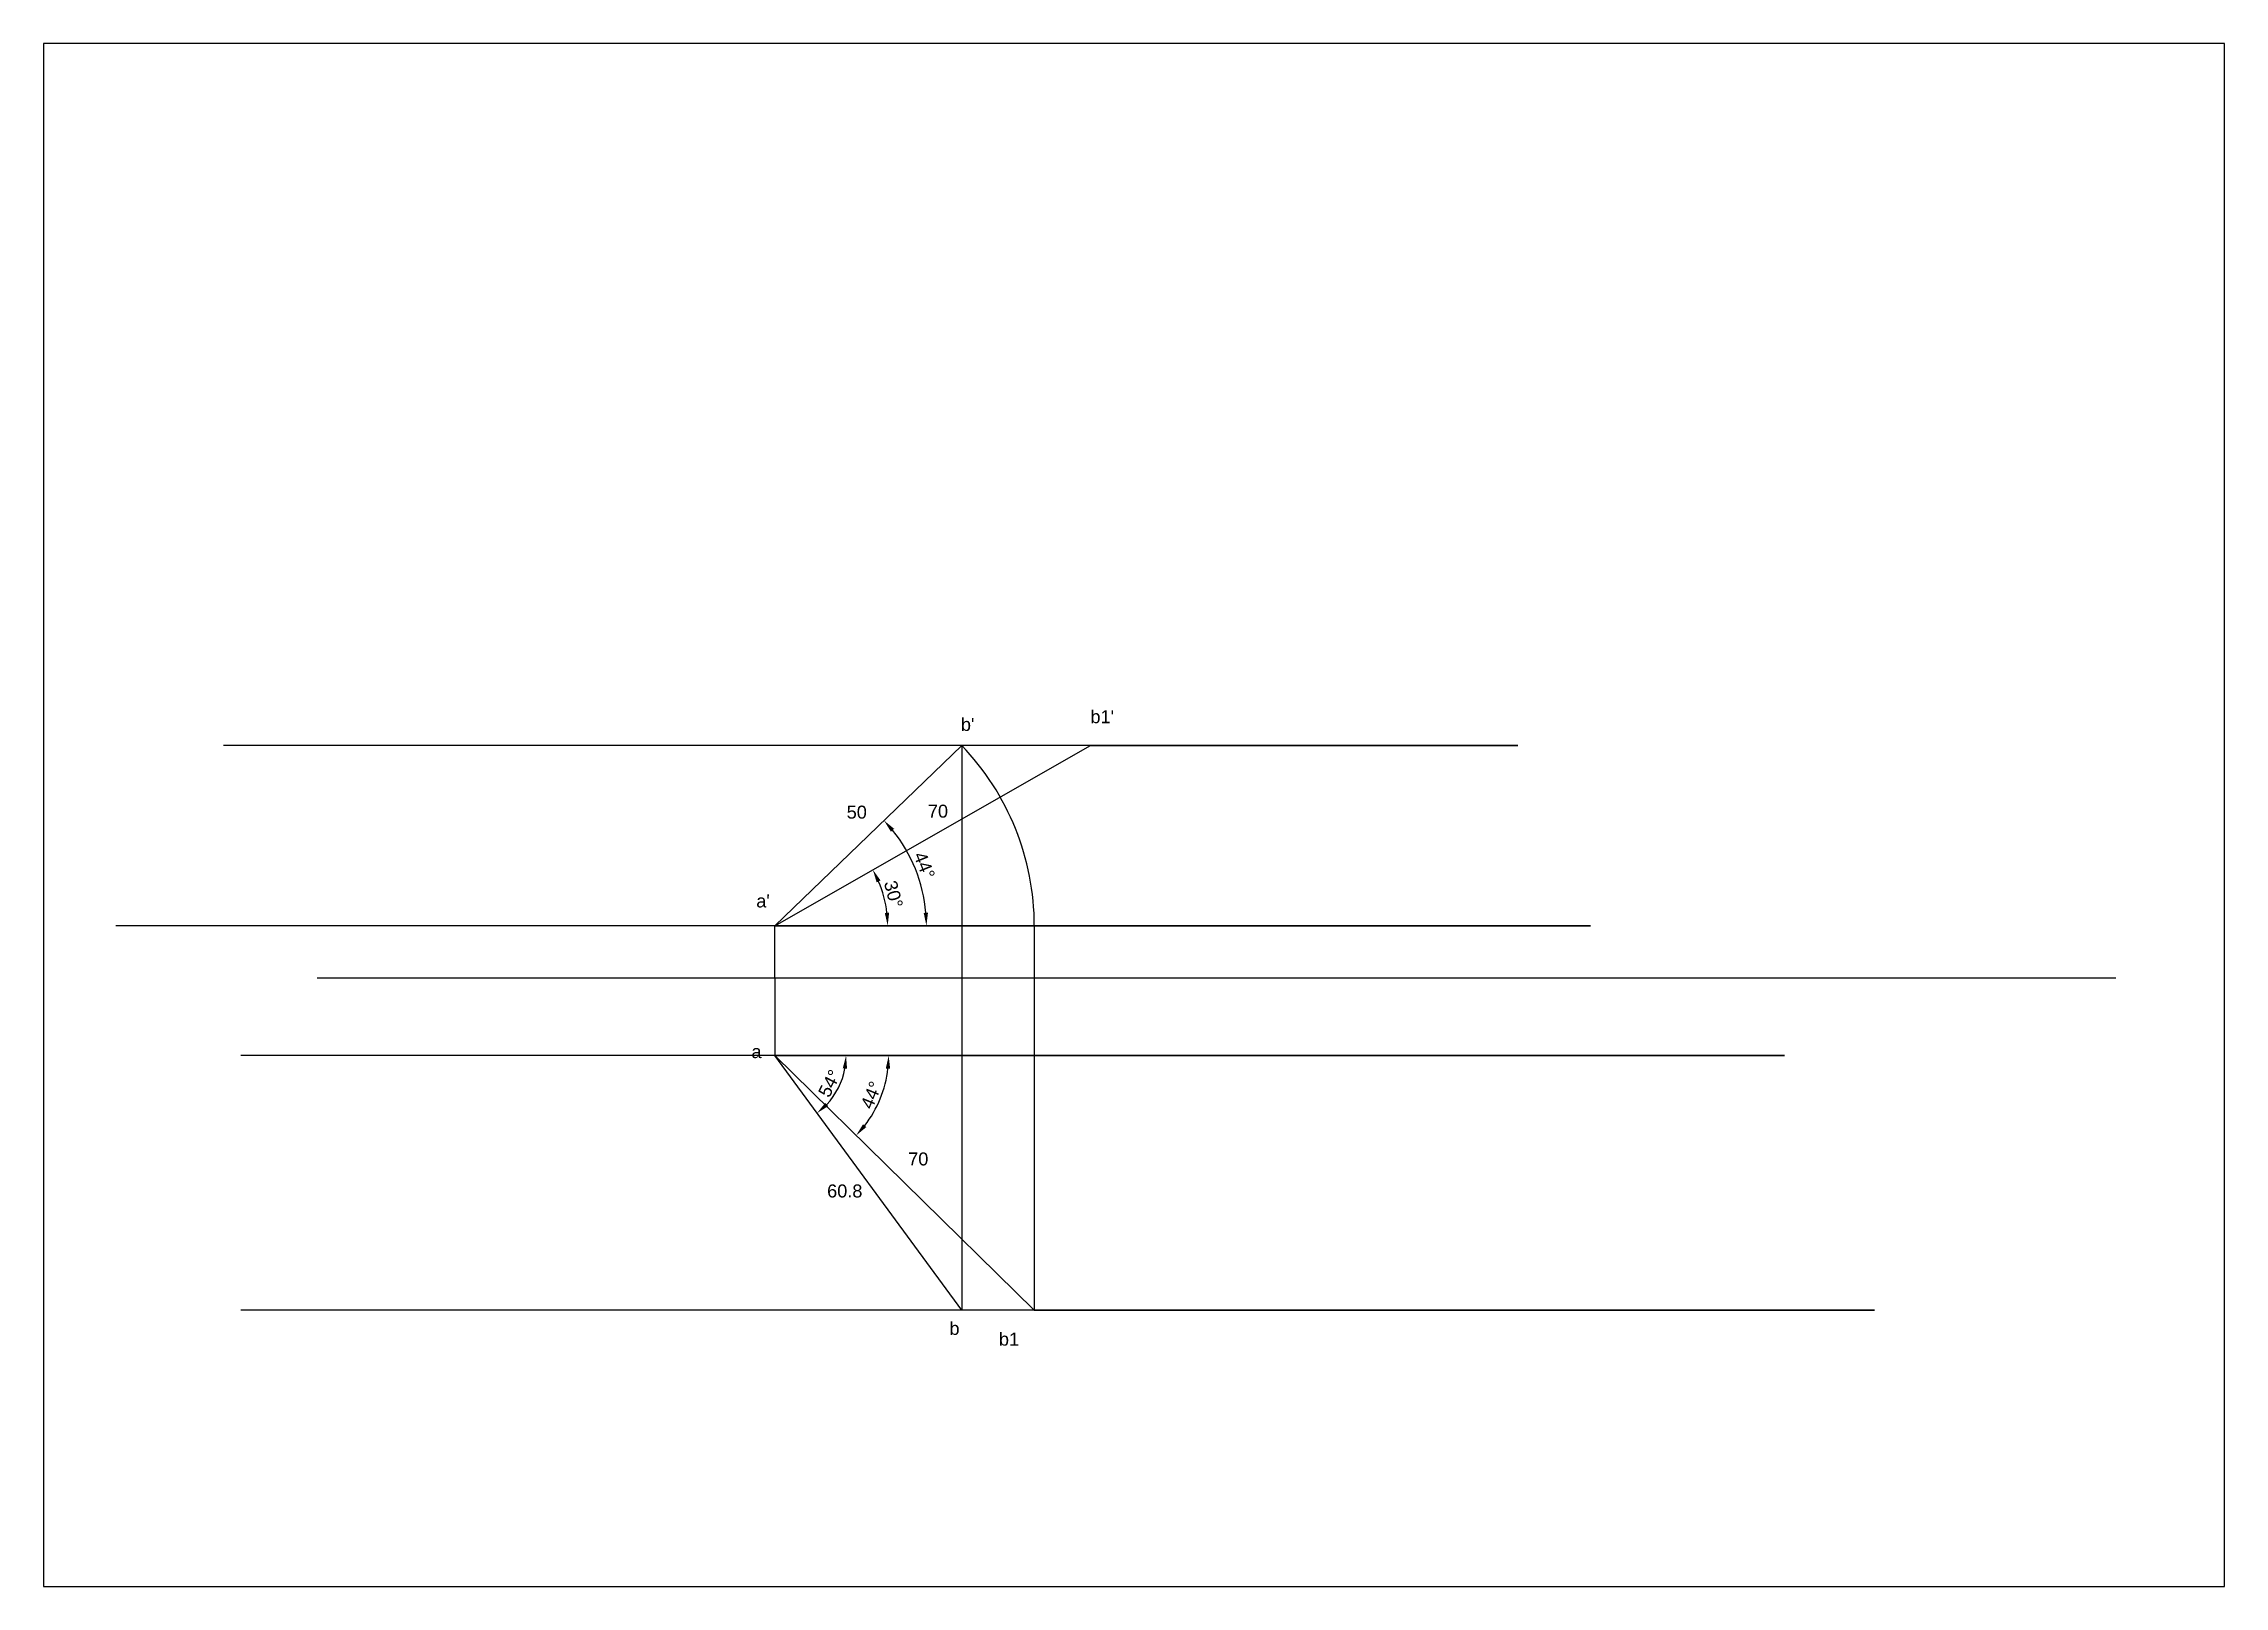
# Model space of a CAD drawing. Header units: millimetres. Extents: x 1946 to 2366, y 1732 to 2029.
import ezdxf

# ---------------------------------------------------------------- set-up
doc = ezdxf.new("R2010")
doc.units = ezdxf.units.MM
doc.styles.get("Standard").update_dxf_attribs({"font": 'arial.ttf'})
doc.dimstyles.new('ISO-25', dxfattribs={"dimtxt": 2.5, "dimasz": 2.5, "dimexe": 1.25, "dimexo": 0.625, "dimtad": 1, "dimtxsty": 'Standard', "dimcen": 2.5, "dimadec": 0, "dimazin": 0, "dimtfac": 1, "dimtmove": 0, "dimatfit": 3, "dimfxl": 1, "dimarcsym": 0})

# ---------------------------------------------------------------- blocks, each defined once
blk = doc.blocks.new('*D3')
at = {"color": 0, "lineweight": -2, "transparency": 16777216}
blk.add_arc((2086.89, 1859.6), 21.76, 6.5873, 23.1168, dxfattribs=at)
at = {"color": 0, "transparency": 16777216}
for points in [[(2106.52, 1867.95), (2107.27, 1868.32), (2105.79, 1870.38)], [(2108.92, 1862.12), (2108.09, 1862.07), (2108.65, 1859.6)]]:
    blk.add_solid(points, dxfattribs=at)
at = {"layer": 'Defpoints', "color": 0, "transparency": 16777216}
for p in [(2147.69, 1894.28), (2108.32, 1863.34), (2086.89, 1859.6), (2086.89, 1859.6), (2244.02, 1859.6)]:
    blk.add_point(p, dxfattribs=at)
at = {"color": 0, "transparency": 16777216, "insert": (2109.76, 1865.66), "char_height": 2.5, "attachment_point": 5, "rotation": 284.8521}
blk.add_mtext('30°', dxfattribs=at)
blk = doc.blocks.new('*D4')
at = {"color": 0, "lineweight": -2, "transparency": 16777216}
blk.add_arc((2086.89, 1834.6), 21.95, 322.1126, 353.4721, dxfattribs=at)
at = {"color": 0, "transparency": 16777216}
for points in [[(2108.28, 1832.12), (2109.12, 1832.08), (2108.84, 1834.6)], [(2104.53, 1820.84), (2103.9, 1821.39), (2102.57, 1819.23)]]:
    blk.add_solid(points, dxfattribs=at)
at = {"layer": 'Defpoints', "color": 0, "transparency": 16777216}
for p in [(2086.89, 1834.6), (2086.89, 1834.6), (2281.34, 1834.6), (2105.98, 1823.75), (2136.89, 1785.61)]:
    blk.add_point(p, dxfattribs=at)
at = {"color": 0, "transparency": 16777216, "insert": (2105.48, 1827.01), "char_height": 2.5, "attachment_point": 5, "rotation": 67.7923}
blk.add_mtext('44°', dxfattribs=at)
blk = doc.blocks.new('*D5')
at = {"color": 0, "lineweight": -2, "transparency": 16777216}
blk.add_arc((2086.89, 1834.6), 13.75, 316.7543, 349.5648, dxfattribs=at)
at = {"color": 0, "transparency": 16777216}
for points in [[(2099.99, 1832.14), (2100.82, 1832.07), (2100.63, 1834.6)], [(2097.18, 1824.87), (2096.62, 1825.49), (2095.03, 1823.52)]]:
    blk.add_solid(points, dxfattribs=at)
at = {"layer": 'Defpoints', "color": 0, "transparency": 16777216}
for p in [(2086.89, 1834.6), (2086.89, 1834.6), (2281.34, 1834.6), (2098.04, 1826.56), (2122.9, 1785.61)]:
    blk.add_point(p, dxfattribs=at)
at = {"color": 0, "transparency": 16777216, "insert": (2097.46, 1829.25), "char_height": 2.5, "attachment_point": 5, "rotation": 63.1596}
blk.add_mtext('54°', dxfattribs=at)
blk = doc.blocks.new('*D6')
at = {"color": 0, "lineweight": -2, "transparency": 16777216}
blk.add_arc((2086.89, 1859.6), 29.21, 4.9051, 39.021, dxfattribs=at)
at = {"color": 0, "transparency": 16777216}
for points in [[(2109.27, 1877.71), (2109.9, 1878.26), (2107.93, 1879.86)], [(2116.41, 1862.11), (2115.58, 1862.08), (2116.1, 1859.6)]]:
    blk.add_solid(points, dxfattribs=at)
at = {"layer": 'Defpoints', "color": 0, "transparency": 16777216}
for p in [(2122.9, 1894.28), (2115.15, 1866.98), (2086.89, 1859.6), (2086.89, 1859.6), (2244.02, 1859.6)]:
    blk.add_point(p, dxfattribs=at)
at = {"color": 0, "transparency": 16777216, "insert": (2115.72, 1871.22), "char_height": 2.5, "attachment_point": 5, "rotation": 291.963}
blk.add_mtext('44°', dxfattribs=at)

msp = doc.modelspace()

# ---------------------------------------------------------------- linework, layer by layer
for p, q in [((2086.888, 1859.597), (2147.69, 1894.283)), ((2086.888, 1859.597), (2122.9, 1894.283)), ((2122.9, 1894.283), (2122.9, 1785.607)), ((1998.744, 1849.597), (2345.17, 1849.597)), ((2086.888, 1834.597), (2136.888, 1785.607)), ((2122.9, 1785.607), (2086.888, 1834.597)), ((2122.9, 1785.607), (2122.9, 1785.607))]:
    msp.add_line(p, q)
msp.add_lwpolyline([(1946.084, 1732.42), (2366.084, 1732.42), (2366.084, 2029.42), (1946.084, 2029.42)], close=True)
for points in [[(2147.69, 1894.283), (2230.003, 1894.283), (1980.73, 1894.283)], [(2086.888, 1859.597), (2244.016, 1859.597), (1960.022, 1859.597)], [(1998.744, 1849.597), (2086.888, 1849.597), (2086.888, 1859.597)], [(2136.888, 1859.597), (2136.888, 1785.607)], [(2086.888, 1849.597), (2086.888, 1834.597)], [(2086.888, 1834.597), (2281.34, 1834.597), (1984.08, 1834.597)], [(2136.888, 1785.607), (2298.706, 1785.607), (1984.08, 1785.607)]]:
    msp.add_lwpolyline(points)
msp.add_arc((2086.888, 1859.597), 50, 0, 43.92607)

# ---------------------------------------------------------------- texts
at = {"char_height": 2.5, "attachment_point": 1}
for s, width, insert in [("b'", 0.11709, (2122.743, 1899.603)), ('50', 18.63691, (2100.748, 1882.724)), ('70', 8.15008, (2116.385, 1882.911)), ("a'", 5.42171, (2083.335, 1865.622)), ('a', 9.78127, (2082.401, 1836.619)), ('70', 24.29513, (2112.593, 1815.959)), ('60.8', 16.26325, (2096.983, 1809.79)), ('b', 5.01135, (2120.537, 1783.334)), ('b1', 8.83615, (2130.07, 1781.267))]:
    msp.add_mtext_dynamic_manual_height_columns(s, width=width, gutter_width=12.5, heights=[0], dxfattribs=dict(at, insert=insert))
at = {"insert": (2147.69, 1901.093), "char_height": 2.5, "attachment_point": 1}
msp.add_mtext("b1'", dxfattribs=at)

# ---------------------------------------------------------------- dimensions: what is measured, and where the dimension line sits
for base, line1, line2, picture, middle in [((2108.321, 1863.338), ((2086.888, 1859.597), (2244.016, 1859.597)), ((2086.888, 1859.597), (2147.69, 1894.283)), '*D3', (2109.757, 1865.661)), ((2115.151, 1866.981), ((2086.888, 1859.597), (2244.016, 1859.597)), ((2086.888, 1859.597), (2122.9, 1894.283)), '*D6', (2115.718, 1871.223)), ((2105.976, 1823.749), ((2086.888, 1834.597), (2136.888, 1785.607)), ((2086.888, 1834.597), (2281.34, 1834.597)), '*D4', (2105.478, 1827.007)), ((2098.039, 1826.558), ((2122.9, 1785.607), (2086.888, 1834.597)), ((2086.888, 1834.597), (2281.34, 1834.597)), '*D5', (2097.461, 1829.247))]:
    dim = msp.add_angular_dim_2l(base=base, line1=line1, line2=line2, dimstyle='ISO-25')
    dim.commit()
    dim.dimension.update_dxf_attribs({"geometry": picture, "text_midpoint": middle})

doc.saveas('drawing.dxf')
